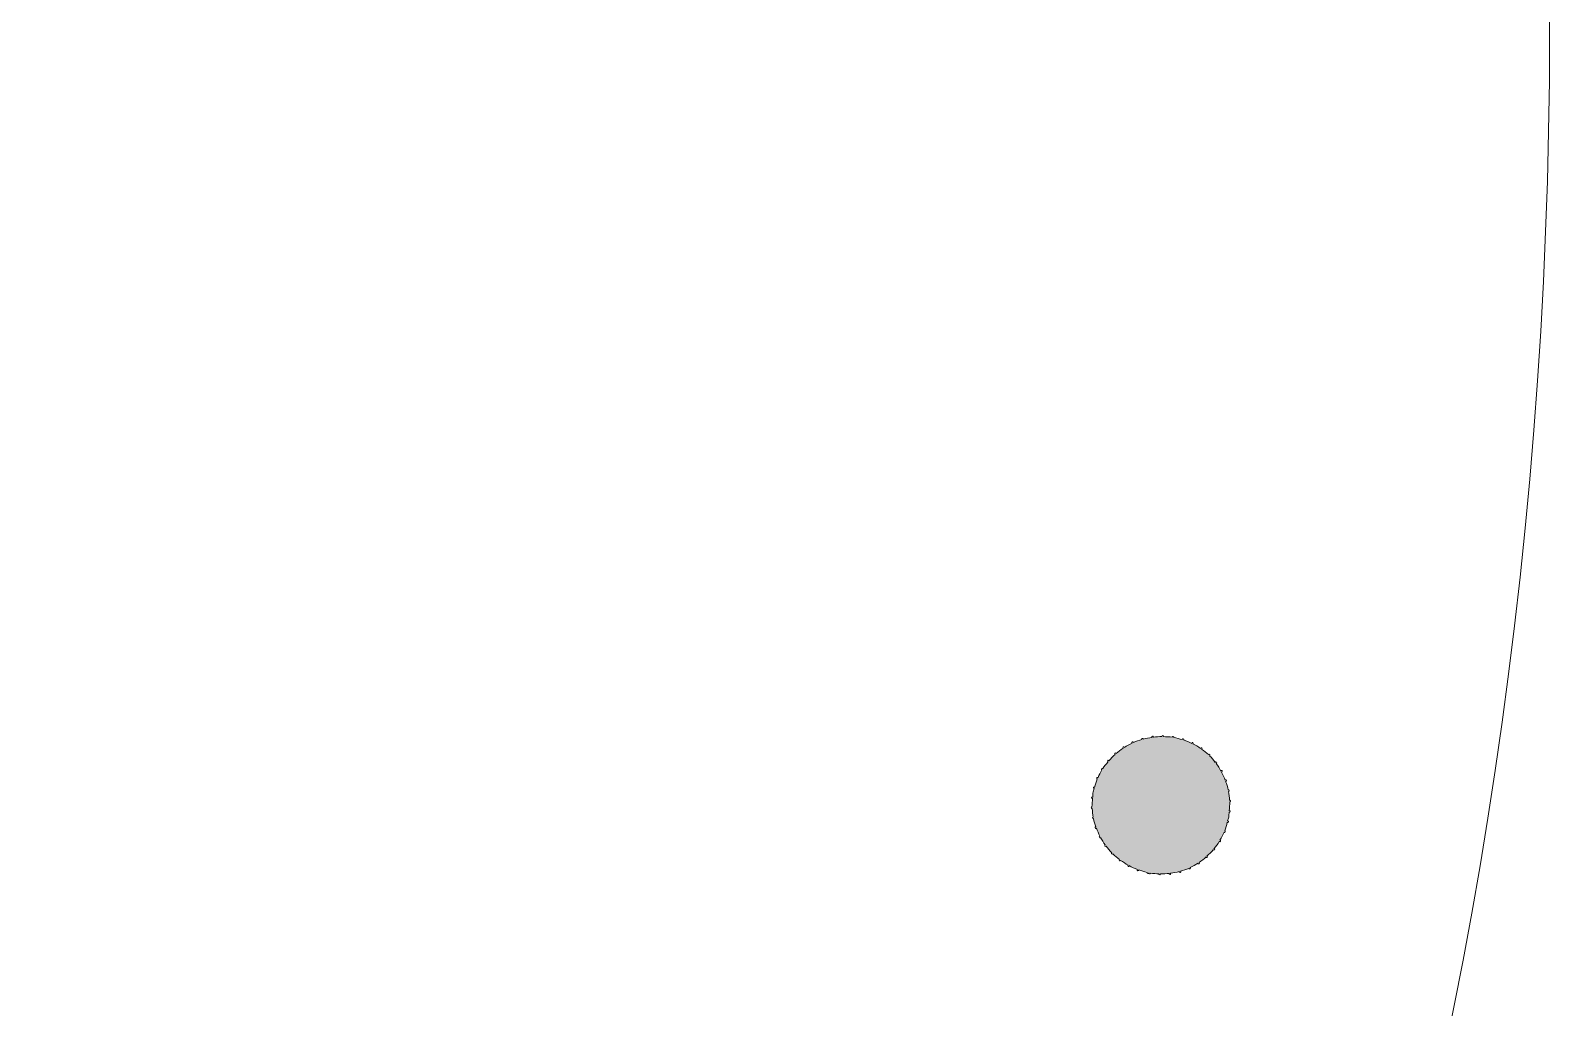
# Model space of a CAD drawing. Header units: millimetres. Extents: x -75 to 75, y -97 to 97.
# Drawn here: x 37.65 to 75.3, y -24.2 to 0 of the extents above; entities that cross this region are included whole.
import ezdxf

# ---------------------------------------------------------------- set-up
doc = ezdxf.new("R2010")
doc.units = ezdxf.units.MM
doc.header["$MEASUREMENT"] = 0
doc.layers.add('Layer 1', color=7, linetype='Continuous', lineweight=0)

# ---------------------------------------------------------------- blocks, each defined once
blk = doc.blocks.new('Block_1')
at = {"layer": 'Layer 1', "true_color": 0x000000, "transparency": 33554687}
h = blk.add_hatch(color=18, dxfattribs=at)
h.dxf.hatch_style = 2
edge = h.paths.add_edge_path()
edge.add_spline(control_points=[(67.393, -19.085), (67.392, -19.073), (67.382, -19.064), (67.371, -19.065), (67.369, -19.065), (67.369, -19.068), (67.368, -19.068), (67.363, -18.995), (67.355, -18.922), (67.341, -18.851), (67.343, -18.851), (67.343, -18.853), (67.344, -18.853), (67.356, -18.85), (67.364, -18.839), (67.362, -18.827), (67.36, -18.815), (67.349, -18.808), (67.337, -18.81), (67.337, -18.811), (67.337, -18.811), (67.337, -18.811), (67.321, -18.739), (67.295, -18.67), (67.271, -18.601), (67.274, -18.602), (67.276, -18.606), (67.279, -18.605), (67.29, -18.601), (67.296, -18.589), (67.291, -18.578), (67.287, -18.566), (67.275, -18.561), (67.264, -18.565), (67.261, -18.566), (67.263, -18.57), (67.261, -18.571), (67.235, -18.501), (67.204, -18.434), (67.169, -18.369), (67.172, -18.369), (67.174, -18.373), (67.177, -18.371), (67.187, -18.366), (67.192, -18.353), (67.186, -18.342), (67.181, -18.331), (67.168, -18.327), (67.158, -18.333), (67.154, -18.336), (67.157, -18.341), (67.155, -18.344), (67.119, -18.279), (67.082, -18.215), (67.038, -18.156), (67.039, -18.156), (67.04, -18.158), (67.042, -18.157), (67.051, -18.15), (67.053, -18.136), (67.046, -18.127), (67.038, -18.117), (67.025, -18.116), (67.016, -18.123), (67.014, -18.125), (67.016, -18.127), (67.015, -18.129), (66.971, -18.072), (66.926, -18.016), (66.874, -17.965), (66.875, -17.965), (66.876, -17.966), (66.876, -17.965), (66.885, -17.957), (66.885, -17.943), (66.877, -17.934), (66.868, -17.926), (66.854, -17.927), (66.846, -17.936), (66.846, -17.936), (66.846, -17.936), (66.846, -17.937), (66.794, -17.887), (66.735, -17.846), (66.676, -17.803), (66.679, -17.802), (66.681, -17.804), (66.683, -17.802), (66.69, -17.793), (66.688, -17.779), (66.678, -17.773), (66.669, -17.766), (66.655, -17.768), (66.649, -17.778), (66.648, -17.779), (66.65, -17.781), (66.649, -17.782), (66.589, -17.74), (66.524, -17.706), (66.458, -17.672), (66.461, -17.671), (66.466, -17.673), (66.468, -17.669), (66.474, -17.659), (66.47, -17.645), (66.459, -17.64), (66.448, -17.636), (66.435, -17.64), (66.43, -17.651), (66.428, -17.654), (66.433, -17.657), (66.433, -17.66), (66.367, -17.628), (66.301, -17.599), (66.23, -17.575), (66.231, -17.574), (66.234, -17.575), (66.234, -17.573), (66.238, -17.562), (66.232, -17.55), (66.221, -17.546), (66.21, -17.543), (66.197, -17.549), (66.194, -17.56), (66.193, -17.563), (66.197, -17.564), (66.197, -17.567), (66.128, -17.546), (66.06, -17.524), (65.987, -17.511), (65.987, -17.511), (65.988, -17.511), (65.988, -17.51), (65.991, -17.499), (65.983, -17.488), (65.971, -17.485), (65.96, -17.484), (65.948, -17.492), (65.946, -17.504), (65.946, -17.504), (65.947, -17.504), (65.947, -17.505), (65.874, -17.494), (65.802, -17.494), (65.729, -17.492), (65.731, -17.49), (65.735, -17.49), (65.735, -17.487), (65.736, -17.475), (65.726, -17.466), (65.715, -17.465), (65.703, -17.465), (65.693, -17.475), (65.693, -17.486), (65.693, -17.489), (65.696, -17.488), (65.697, -17.491), (65.621, -17.49), (65.547, -17.497), (65.474, -17.507), (65.475, -17.503), (65.481, -17.503), (65.48, -17.499), (65.479, -17.487), (65.469, -17.479), (65.457, -17.48), (65.445, -17.481), (65.437, -17.493), (65.438, -17.504), (65.439, -17.508), (65.444, -17.508), (65.447, -17.511), (65.373, -17.521), (65.299, -17.533), (65.228, -17.553), (65.228, -17.551), (65.231, -17.551), (65.23, -17.549), (65.227, -17.538), (65.215, -17.532), (65.204, -17.535), (65.193, -17.538), (65.186, -17.55), (65.189, -17.561), (65.19, -17.564), (65.194, -17.562), (65.195, -17.564), (65.125, -17.585), (65.055, -17.606), (64.989, -17.635), (64.989, -17.634), (64.989, -17.634), (64.989, -17.634), (64.985, -17.623), (64.971, -17.618), (64.961, -17.623), (64.95, -17.629), (64.946, -17.641), (64.95, -17.652), (64.951, -17.652), (64.952, -17.652), (64.952, -17.652), (64.886, -17.683), (64.824, -17.721), (64.763, -17.759), (64.762, -17.758), (64.765, -17.756), (64.764, -17.754), (64.758, -17.744), (64.745, -17.742), (64.735, -17.748), (64.725, -17.754), (64.722, -17.767), (64.728, -17.777), (64.729, -17.778), (64.73, -17.777), (64.731, -17.777), (64.669, -17.818), (64.613, -17.865), (64.557, -17.913), (64.556, -17.909), (64.56, -17.906), (64.558, -17.903), (64.55, -17.894), (64.537, -17.893), (64.528, -17.901), (64.519, -17.91), (64.519, -17.923), (64.526, -17.932), (64.529, -17.934), (64.532, -17.931), (64.535, -17.932), (64.479, -17.981), (64.427, -18.032), (64.378, -18.088), (64.377, -18.086), (64.38, -18.083), (64.378, -18.081), (64.369, -18.074), (64.356, -18.075), (64.348, -18.084), (64.34, -18.093), (64.341, -18.106), (64.35, -18.113), (64.352, -18.115), (64.355, -18.112), (64.359, -18.112), (64.312, -18.168), (64.264, -18.222), (64.225, -18.283), (64.225, -18.283), (64.225, -18.282), (64.225, -18.282), (64.215, -18.276), (64.202, -18.279), (64.196, -18.289), (64.19, -18.299), (64.193, -18.312), (64.203, -18.318), (64.205, -18.319), (64.206, -18.317), (64.207, -18.317), (64.17, -18.378), (64.137, -18.442), (64.108, -18.507), (64.106, -18.506), (64.108, -18.504), (64.106, -18.503), (64.095, -18.499), (64.083, -18.503), (64.078, -18.514), (64.073, -18.525), (64.077, -18.537), (64.088, -18.541), (64.089, -18.542), (64.089, -18.54), (64.09, -18.541), (64.062, -18.607), (64.045, -18.677), (64.025, -18.748), (64.023, -18.745), (64.024, -18.739), (64.02, -18.738), (64.008, -18.735), (63.997, -18.742), (63.994, -18.753), (63.992, -18.765), (63.999, -18.776), (64.01, -18.779), (64.013, -18.78), (64.014, -18.775), (64.017, -18.775), (64.007, -18.814), (63.991, -18.85), (63.984, -18.891), (63.978, -18.924), (63.981, -18.956), (63.977, -18.989), (63.974, -18.988), (63.975, -18.984), (63.972, -18.984), (63.961, -18.982), (63.95, -18.991), (63.949, -19.002), (63.947, -19.014), (63.955, -19.024), (63.967, -19.025), (63.971, -19.026), (63.971, -19.021), (63.974, -19.019), (63.967, -19.091), (63.957, -19.163), (63.959, -19.234), (63.959, -19.234), (63.959, -19.234), (63.959, -19.234), (63.947, -19.234), (63.938, -19.243), (63.939, -19.255), (63.94, -19.267), (63.95, -19.276), (63.962, -19.275), (63.963, -19.275), (63.963, -19.273), (63.964, -19.273), (63.968, -19.345), (63.978, -19.416), (63.991, -19.486), (63.989, -19.485), (63.989, -19.482), (63.987, -19.483), (63.975, -19.485), (63.968, -19.495), (63.97, -19.507), (63.972, -19.519), (63.983, -19.526), (63.994, -19.524), (63.995, -19.524), (63.995, -19.522), (63.996, -19.522), (64.011, -19.593), (64.034, -19.662), (64.058, -19.73), (64.055, -19.73), (64.053, -19.725), (64.049, -19.726), (64.038, -19.73), (64.032, -19.742), (64.037, -19.753), (64.041, -19.764), (64.053, -19.769), (64.064, -19.765), (64.067, -19.764), (64.066, -19.76), (64.068, -19.758), (64.093, -19.827), (64.122, -19.894), (64.156, -19.96), (64.154, -19.96), (64.152, -19.956), (64.15, -19.958), (64.139, -19.963), (64.135, -19.975), (64.141, -19.986), (64.146, -19.997), (64.159, -20.001), (64.169, -19.995), (64.172, -19.994), (64.17, -19.989), (64.172, -19.987), (64.206, -20.051), (64.241, -20.115), (64.283, -20.174), (64.283, -20.174), (64.282, -20.173), (64.282, -20.174), (64.272, -20.18), (64.271, -20.193), (64.278, -20.203), (64.285, -20.212), (64.298, -20.214), (64.308, -20.207), (64.309, -20.206), (64.307, -20.204), (64.308, -20.203), (64.352, -20.261), (64.398, -20.316), (64.448, -20.368), (64.447, -20.369), (64.446, -20.367), (64.445, -20.368), (64.437, -20.376), (64.437, -20.39), (64.445, -20.398), (64.453, -20.407), (64.466, -20.407), (64.474, -20.399), (64.474, -20.399), (64.474, -20.399), (64.474, -20.399), (64.526, -20.45), (64.585, -20.492), (64.643, -20.537), (64.641, -20.538), (64.637, -20.535), (64.635, -20.538), (64.628, -20.547), (64.63, -20.56), (64.64, -20.567), (64.65, -20.574), (64.663, -20.572), (64.67, -20.563), (64.671, -20.561), (64.668, -20.559), (64.669, -20.557), (64.729, -20.601), (64.792, -20.639), (64.858, -20.675), (64.854, -20.677), (64.85, -20.675), (64.848, -20.678), (64.842, -20.688), (64.846, -20.701), (64.856, -20.708), (64.867, -20.714), (64.88, -20.71), (64.885, -20.699), (64.887, -20.695), (64.882, -20.692), (64.882, -20.688), (64.947, -20.723), (65.013, -20.757), (65.083, -20.783), (65.082, -20.785), (65.08, -20.784), (65.079, -20.785), (65.075, -20.796), (65.081, -20.808), (65.092, -20.812), (65.103, -20.816), (65.115, -20.81), (65.119, -20.799), (65.12, -20.797), (65.116, -20.796), (65.116, -20.793), (65.184, -20.817), (65.253, -20.84), (65.325, -20.856), (65.325, -20.857), (65.323, -20.856), (65.323, -20.858), (65.321, -20.869), (65.328, -20.881), (65.34, -20.883), (65.351, -20.886), (65.362, -20.879), (65.364, -20.868), (65.362, -20.879), (65.37, -20.89), (65.382, -20.892), (65.393, -20.893), (65.404, -20.885), (65.406, -20.874), (65.406, -20.873), (65.405, -20.872), (65.405, -20.871), (65.477, -20.884), (65.549, -20.888), (65.621, -20.891), (65.62, -20.893), (65.617, -20.893), (65.617, -20.895), (65.616, -20.907), (65.625, -20.917), (65.637, -20.917), (65.649, -20.918), (65.659, -20.908), (65.659, -20.897), (65.659, -20.895), (65.657, -20.895), (65.657, -20.894), (65.731, -20.896), (65.804, -20.888), (65.877, -20.88), (65.875, -20.883), (65.87, -20.884), (65.87, -20.888), (65.871, -20.9), (65.882, -20.909), (65.894, -20.907), (65.905, -20.905), (65.913, -20.894), (65.912, -20.882), (65.911, -20.878), (65.906, -20.879), (65.904, -20.876), (65.978, -20.866), (66.05, -20.854), (66.121, -20.834), (66.121, -20.837), (66.118, -20.837), (66.119, -20.839), (66.122, -20.851), (66.133, -20.857), (66.145, -20.854), (66.156, -20.851), (66.163, -20.84), (66.159, -20.828), (66.158, -20.825), (66.154, -20.827), (66.152, -20.824), (66.222, -20.804), (66.292, -20.785), (66.358, -20.756), (66.358, -20.756), (66.358, -20.756), (66.358, -20.756), (66.363, -20.767), (66.375, -20.772), (66.386, -20.767), (66.396, -20.761), (66.401, -20.748), (66.396, -20.738), (66.395, -20.736), (66.394, -20.737), (66.393, -20.736), (66.458, -20.705), (66.521, -20.669), (66.582, -20.63), (66.583, -20.632), (66.58, -20.633), (66.581, -20.635), (66.587, -20.645), (66.6, -20.648), (66.611, -20.642), (66.621, -20.635), (66.623, -20.622), (66.617, -20.612), (66.616, -20.612), (66.615, -20.612), (66.615, -20.612), (66.676, -20.571), (66.73, -20.522), (66.786, -20.473), (66.786, -20.477), (66.783, -20.48), (66.785, -20.483), (66.793, -20.492), (66.806, -20.492), (66.815, -20.484), (66.824, -20.476), (66.824, -20.462), (66.816, -20.454), (66.814, -20.451), (66.811, -20.454), (66.809, -20.453), (66.864, -20.403), (66.915, -20.349), (66.963, -20.292), (66.964, -20.294), (66.961, -20.298), (66.964, -20.3), (66.973, -20.308), (66.986, -20.307), (66.994, -20.297), (67.002, -20.288), (67.001, -20.275), (66.992, -20.268), (66.989, -20.265), (66.985, -20.269), (66.982, -20.268), (67.028, -20.211), (67.075, -20.154), (67.114, -20.09), (67.115, -20.09), (67.114, -20.092), (67.115, -20.092), (67.124, -20.098), (67.137, -20.095), (67.143, -20.085), (67.149, -20.074), (67.146, -20.061), (67.136, -20.055), (67.134, -20.054), (67.133, -20.057), (67.131, -20.056), (67.168, -19.993), (67.203, -19.929), (67.232, -19.861), (67.233, -19.861), (67.232, -19.863), (67.233, -19.863), (67.243, -19.868), (67.256, -19.863), (67.261, -19.852), (67.266, -19.841), (67.261, -19.829), (67.25, -19.824), (67.25, -19.824), (67.25, -19.824), (67.25, -19.824), (67.277, -19.757), (67.293, -19.683), (67.311, -19.611), (67.314, -19.614), (67.313, -19.618), (67.316, -19.619), (67.328, -19.622), (67.339, -19.615), (67.342, -19.603), (67.344, -19.592), (67.337, -19.58), (67.326, -19.577), (67.323, -19.577), (67.322, -19.581), (67.32, -19.581), (67.328, -19.548), (67.342, -19.517), (67.348, -19.483), (67.355, -19.441), (67.353, -19.4), (67.358, -19.359), (67.36, -19.36), (67.359, -19.365), (67.363, -19.366), (67.374, -19.367), (67.385, -19.358), (67.387, -19.346), (67.388, -19.334), (67.38, -19.324), (67.368, -19.323), (67.364, -19.322), (67.363, -19.328), (67.36, -19.33), (67.367, -19.255), (67.375, -19.18), (67.372, -19.107), (67.373, -19.107), (67.373, -19.108), (67.374, -19.108), (67.385, -19.107), (67.394, -19.097), (67.393, -19.085)], knot_values=[0, 0, 0, 0, 1, 1, 1, 2, 2, 2, 3, 3, 3, 4, 4, 4, 5, 5, 5, 6, 6, 6, 7, 7, 7, 8, 8, 8, 9, 9, 9, 10, 10, 10, 11, 11, 11, 12, 12, 12, 13, 13, 13, 14, 14, 14, 15, 15, 15, 16, 16, 16, 17, 17, 17, 18, 18, 18, 19, 19, 19, 20, 20, 20, 21, 21, 21, 22, 22, 22, 23, 23, 23, 24, 24, 24, 25, 25, 25, 26, 26, 26, 27, 27, 27, 28, 28, 28, 29, 29, 29, 30, 30, 30, 31, 31, 31, 32, 32, 32, 33, 33, 33, 34, 34, 34, 35, 35, 35, 36, 36, 36, 37, 37, 37, 38, 38, 38, 39, 39, 39, 40, 40, 40, 41, 41, 41, 42, 42, 42, 43, 43, 43, 44, 44, 44, 45, 45, 45, 46, 46, 46, 47, 47, 47, 48, 48, 48, 49, 49, 49, 50, 50, 50, 51, 51, 51, 52, 52, 52, 53, 53, 53, 54, 54, 54, 55, 55, 55, 56, 56, 56, 57, 57, 57, 58, 58, 58, 59, 59, 59, 60, 60, 60, 61, 61, 61, 62, 62, 62, 63, 63, 63, 64, 64, 64, 65, 65, 65, 66, 66, 66, 67, 67, 67, 68, 68, 68, 69, 69, 69, 70, 70, 70, 71, 71, 71, 72, 72, 72, 73, 73, 73, 74, 74, 74, 75, 75, 75, 76, 76, 76, 77, 77, 77, 78, 78, 78, 79, 79, 79, 80, 80, 80, 81, 81, 81, 82, 82, 82, 83, 83, 83, 84, 84, 84, 85, 85, 85, 86, 86, 86, 87, 87, 87, 88, 88, 88, 89, 89, 89, 90, 90, 90, 91, 91, 91, 92, 92, 92, 93, 93, 93, 94, 94, 94, 95, 95, 95, 96, 96, 96, 97, 97, 97, 98, 98, 98, 99, 99, 99, 100, 100, 100, 101, 101, 101, 102, 102, 102, 103, 103, 103, 104, 104, 104, 105, 105, 105, 106, 106, 106, 107, 107, 107, 108, 108, 108, 109, 109, 109, 110, 110, 110, 111, 111, 111, 112, 112, 112, 113, 113, 113, 114, 114, 114, 115, 115, 115, 116, 116, 116, 117, 117, 117, 118, 118, 118, 119, 119, 119, 120, 120, 120, 121, 121, 121, 122, 122, 122, 123, 123, 123, 124, 124, 124, 125, 125, 125, 126, 126, 126, 127, 127, 127, 128, 128, 128, 129, 129, 129, 130, 130, 130, 131, 131, 131, 132, 132, 132, 133, 133, 133, 134, 134, 134, 135, 135, 135, 136, 136, 136, 137, 137, 137, 138, 138, 138, 139, 139, 139, 140, 140, 140, 141, 141, 141, 142, 142, 142, 143, 143, 143, 144, 144, 144, 145, 145, 145, 146, 146, 146, 147, 147, 147, 148, 148, 148, 149, 149, 149, 150, 150, 150, 151, 151, 151, 152, 152, 152, 153, 153, 153, 154, 154, 154, 155, 155, 155, 156, 156, 156, 157, 157, 157, 158, 158, 158, 159, 159, 159, 160, 160, 160, 161, 161, 161, 162, 162, 162, 163, 163, 163, 164, 164, 164, 165, 165, 165, 166, 166, 166, 167, 167, 167, 168, 168, 168, 169, 169, 169, 170, 170, 170, 171, 171, 171, 172, 172, 172, 173, 173, 173, 174, 174, 174, 175, 175, 175, 176, 176, 176, 177, 177, 177, 178, 178, 178, 179, 179, 179, 180, 180, 180, 181, 181, 181, 182, 182, 182, 183, 183, 183, 184, 184, 184, 185, 185, 185, 186, 186, 186, 187, 187, 187, 188, 188, 188, 189, 189, 189, 190, 190, 190, 191, 191, 191, 192, 192, 192, 193, 193, 193, 194, 194, 194, 195, 195, 195, 196, 196, 196, 197, 197, 197, 198, 198, 198, 199, 199, 199, 200, 200, 200, 201, 201, 201, 202, 202, 202, 203, 203, 203, 204, 204, 204, 205, 205, 205, 206, 206, 206, 207, 207, 207, 208, 208, 208, 209, 209, 209, 210, 210, 210, 211, 211, 211, 212, 212, 212, 213, 213, 213, 214, 214, 214, 214], degree=3, periodic=0)
at = {"layer": 'Layer 1'}
blk.add_open_spline([(67.393, -19.085), (67.392, -19.073), (67.382, -19.064), (67.371, -19.065), (67.369, -19.065), (67.369, -19.068), (67.368, -19.068), (67.363, -18.995), (67.355, -18.922), (67.341, -18.851), (67.343, -18.851), (67.343, -18.853), (67.344, -18.853), (67.356, -18.85), (67.364, -18.839), (67.362, -18.827), (67.36, -18.815), (67.349, -18.808), (67.337, -18.81), (67.337, -18.811), (67.337, -18.811), (67.337, -18.811), (67.321, -18.739), (67.295, -18.67), (67.271, -18.601), (67.274, -18.602), (67.276, -18.606), (67.279, -18.605), (67.29, -18.601), (67.296, -18.589), (67.291, -18.578), (67.287, -18.566), (67.275, -18.561), (67.264, -18.565), (67.261, -18.566), (67.263, -18.57), (67.261, -18.571), (67.235, -18.501), (67.204, -18.434), (67.169, -18.369), (67.172, -18.369), (67.174, -18.373), (67.177, -18.371), (67.187, -18.366), (67.192, -18.353), (67.186, -18.342), (67.181, -18.331), (67.168, -18.327), (67.158, -18.333), (67.154, -18.336), (67.157, -18.341), (67.155, -18.344), (67.119, -18.279), (67.082, -18.215), (67.038, -18.156), (67.039, -18.156), (67.04, -18.158), (67.042, -18.157), (67.051, -18.15), (67.053, -18.136), (67.046, -18.127), (67.038, -18.117), (67.025, -18.116), (67.016, -18.123), (67.014, -18.125), (67.016, -18.127), (67.015, -18.129), (66.971, -18.072), (66.926, -18.016), (66.874, -17.965), (66.875, -17.965), (66.876, -17.966), (66.876, -17.965), (66.885, -17.957), (66.885, -17.943), (66.877, -17.934), (66.868, -17.926), (66.854, -17.927), (66.846, -17.936), (66.846, -17.936), (66.846, -17.936), (66.846, -17.937), (66.794, -17.887), (66.735, -17.846), (66.676, -17.803), (66.679, -17.802), (66.681, -17.804), (66.683, -17.802), (66.69, -17.793), (66.688, -17.779), (66.678, -17.773), (66.669, -17.766), (66.655, -17.768), (66.649, -17.778), (66.648, -17.779), (66.65, -17.781), (66.649, -17.782), (66.589, -17.74), (66.524, -17.706), (66.458, -17.672), (66.461, -17.671), (66.466, -17.673), (66.468, -17.669), (66.474, -17.659), (66.47, -17.645), (66.459, -17.64), (66.448, -17.636), (66.435, -17.64), (66.43, -17.651), (66.428, -17.654), (66.433, -17.657), (66.433, -17.66), (66.367, -17.628), (66.301, -17.599), (66.23, -17.575), (66.231, -17.574), (66.234, -17.575), (66.234, -17.573), (66.238, -17.562), (66.232, -17.55), (66.221, -17.546), (66.21, -17.543), (66.197, -17.549), (66.194, -17.56), (66.193, -17.563), (66.197, -17.564), (66.197, -17.567), (66.128, -17.546), (66.06, -17.524), (65.987, -17.511), (65.987, -17.511), (65.988, -17.511), (65.988, -17.51), (65.991, -17.499), (65.983, -17.488), (65.971, -17.485), (65.96, -17.484), (65.948, -17.492), (65.946, -17.504), (65.946, -17.504), (65.947, -17.504), (65.947, -17.505), (65.874, -17.494), (65.802, -17.494), (65.729, -17.492), (65.731, -17.49), (65.735, -17.49), (65.735, -17.487), (65.736, -17.475), (65.726, -17.466), (65.715, -17.465), (65.703, -17.465), (65.693, -17.475), (65.693, -17.486), (65.693, -17.489), (65.696, -17.488), (65.697, -17.491), (65.621, -17.49), (65.547, -17.497), (65.474, -17.507), (65.475, -17.503), (65.481, -17.503), (65.48, -17.499), (65.479, -17.487), (65.469, -17.479), (65.457, -17.48), (65.445, -17.481), (65.437, -17.493), (65.438, -17.504), (65.439, -17.508), (65.444, -17.508), (65.447, -17.511), (65.373, -17.521), (65.299, -17.533), (65.228, -17.553), (65.228, -17.551), (65.231, -17.551), (65.23, -17.549), (65.227, -17.538), (65.215, -17.532), (65.204, -17.535), (65.193, -17.538), (65.186, -17.55), (65.189, -17.561), (65.19, -17.564), (65.194, -17.562), (65.195, -17.564), (65.125, -17.585), (65.055, -17.606), (64.989, -17.635), (64.989, -17.634), (64.989, -17.634), (64.989, -17.634), (64.985, -17.623), (64.971, -17.618), (64.961, -17.623), (64.95, -17.629), (64.946, -17.641), (64.95, -17.652), (64.951, -17.652), (64.952, -17.652), (64.952, -17.652), (64.886, -17.683), (64.824, -17.721), (64.763, -17.759), (64.762, -17.758), (64.765, -17.756), (64.764, -17.754), (64.758, -17.744), (64.745, -17.742), (64.735, -17.748), (64.725, -17.754), (64.722, -17.767), (64.728, -17.777), (64.729, -17.778), (64.73, -17.777), (64.731, -17.777), (64.669, -17.818), (64.613, -17.865), (64.557, -17.913), (64.556, -17.909), (64.56, -17.906), (64.558, -17.903), (64.55, -17.894), (64.537, -17.893), (64.528, -17.901), (64.519, -17.91), (64.519, -17.923), (64.526, -17.932), (64.529, -17.934), (64.532, -17.931), (64.535, -17.932), (64.479, -17.981), (64.427, -18.032), (64.378, -18.088), (64.377, -18.086), (64.38, -18.083), (64.378, -18.081), (64.369, -18.074), (64.356, -18.075), (64.348, -18.084), (64.34, -18.093), (64.341, -18.106), (64.35, -18.113), (64.352, -18.115), (64.355, -18.112), (64.359, -18.112), (64.312, -18.168), (64.264, -18.222), (64.225, -18.283), (64.225, -18.283), (64.225, -18.282), (64.225, -18.282), (64.215, -18.276), (64.202, -18.279), (64.196, -18.289), (64.19, -18.299), (64.193, -18.312), (64.203, -18.318), (64.205, -18.319), (64.206, -18.317), (64.207, -18.317), (64.17, -18.378), (64.137, -18.442), (64.108, -18.507), (64.106, -18.506), (64.108, -18.504), (64.106, -18.503), (64.095, -18.499), (64.083, -18.503), (64.078, -18.514), (64.073, -18.525), (64.077, -18.537), (64.088, -18.541), (64.089, -18.542), (64.089, -18.54), (64.09, -18.541), (64.062, -18.607), (64.045, -18.677), (64.025, -18.748), (64.023, -18.745), (64.024, -18.739), (64.02, -18.738), (64.008, -18.735), (63.997, -18.742), (63.994, -18.753), (63.992, -18.765), (63.999, -18.776), (64.01, -18.779), (64.013, -18.78), (64.014, -18.775), (64.017, -18.775), (64.007, -18.814), (63.991, -18.85), (63.984, -18.891), (63.978, -18.924), (63.981, -18.956), (63.977, -18.989), (63.974, -18.988), (63.975, -18.984), (63.972, -18.984), (63.961, -18.982), (63.95, -18.991), (63.949, -19.002), (63.947, -19.014), (63.955, -19.024), (63.967, -19.025), (63.971, -19.026), (63.971, -19.021), (63.974, -19.019), (63.967, -19.091), (63.957, -19.163), (63.959, -19.234), (63.959, -19.234), (63.959, -19.234), (63.959, -19.234), (63.947, -19.234), (63.938, -19.243), (63.939, -19.255), (63.94, -19.267), (63.95, -19.276), (63.962, -19.275), (63.963, -19.275), (63.963, -19.273), (63.964, -19.273), (63.968, -19.345), (63.978, -19.416), (63.991, -19.486), (63.989, -19.485), (63.989, -19.482), (63.987, -19.483), (63.975, -19.485), (63.968, -19.495), (63.97, -19.507), (63.972, -19.519), (63.983, -19.526), (63.994, -19.524), (63.995, -19.524), (63.995, -19.522), (63.996, -19.522), (64.011, -19.593), (64.034, -19.662), (64.058, -19.73), (64.055, -19.73), (64.053, -19.725), (64.049, -19.726), (64.038, -19.73), (64.032, -19.742), (64.037, -19.753), (64.041, -19.764), (64.053, -19.769), (64.064, -19.765), (64.067, -19.764), (64.066, -19.76), (64.068, -19.758), (64.093, -19.827), (64.122, -19.894), (64.156, -19.96), (64.154, -19.96), (64.152, -19.956), (64.15, -19.958), (64.139, -19.963), (64.135, -19.975), (64.141, -19.986), (64.146, -19.997), (64.159, -20.001), (64.169, -19.995), (64.172, -19.994), (64.17, -19.989), (64.172, -19.987), (64.206, -20.051), (64.241, -20.115), (64.283, -20.174), (64.283, -20.174), (64.282, -20.173), (64.282, -20.174), (64.272, -20.18), (64.271, -20.193), (64.278, -20.203), (64.285, -20.212), (64.298, -20.214), (64.308, -20.207), (64.309, -20.206), (64.307, -20.204), (64.308, -20.203), (64.352, -20.261), (64.398, -20.316), (64.448, -20.368), (64.447, -20.369), (64.446, -20.367), (64.445, -20.368), (64.437, -20.376), (64.437, -20.39), (64.445, -20.398), (64.453, -20.407), (64.466, -20.407), (64.474, -20.399), (64.474, -20.399), (64.474, -20.399), (64.474, -20.399), (64.526, -20.45), (64.585, -20.492), (64.643, -20.537), (64.641, -20.538), (64.637, -20.535), (64.635, -20.538), (64.628, -20.547), (64.63, -20.56), (64.64, -20.567), (64.65, -20.574), (64.663, -20.572), (64.67, -20.563), (64.671, -20.561), (64.668, -20.559), (64.669, -20.557), (64.729, -20.601), (64.792, -20.639), (64.858, -20.675), (64.854, -20.677), (64.85, -20.675), (64.848, -20.678), (64.842, -20.688), (64.846, -20.701), (64.856, -20.708), (64.867, -20.714), (64.88, -20.71), (64.885, -20.699), (64.887, -20.695), (64.882, -20.692), (64.882, -20.688), (64.947, -20.723), (65.013, -20.757), (65.083, -20.783), (65.082, -20.785), (65.08, -20.784), (65.079, -20.785), (65.075, -20.796), (65.081, -20.808), (65.092, -20.812), (65.103, -20.816), (65.115, -20.81), (65.119, -20.799), (65.12, -20.797), (65.116, -20.796), (65.116, -20.793), (65.184, -20.817), (65.253, -20.84), (65.325, -20.856), (65.325, -20.857), (65.323, -20.856), (65.323, -20.858), (65.321, -20.869), (65.328, -20.881), (65.34, -20.883), (65.351, -20.886), (65.362, -20.879), (65.364, -20.868), (65.362, -20.879), (65.37, -20.89), (65.382, -20.892), (65.393, -20.893), (65.404, -20.885), (65.406, -20.874), (65.406, -20.873), (65.405, -20.872), (65.405, -20.871), (65.477, -20.884), (65.549, -20.888), (65.621, -20.891), (65.62, -20.893), (65.617, -20.893), (65.617, -20.895), (65.616, -20.907), (65.625, -20.917), (65.637, -20.917), (65.649, -20.918), (65.659, -20.908), (65.659, -20.897), (65.659, -20.895), (65.657, -20.895), (65.657, -20.894), (65.731, -20.896), (65.804, -20.888), (65.877, -20.88), (65.875, -20.883), (65.87, -20.884), (65.87, -20.888), (65.871, -20.9), (65.882, -20.909), (65.894, -20.907), (65.905, -20.905), (65.913, -20.894), (65.912, -20.882), (65.911, -20.878), (65.906, -20.879), (65.904, -20.876), (65.978, -20.866), (66.05, -20.854), (66.121, -20.834), (66.121, -20.837), (66.118, -20.837), (66.119, -20.839), (66.122, -20.851), (66.133, -20.857), (66.145, -20.854), (66.156, -20.851), (66.163, -20.84), (66.159, -20.828), (66.158, -20.825), (66.154, -20.827), (66.152, -20.824), (66.222, -20.804), (66.292, -20.785), (66.358, -20.756), (66.358, -20.756), (66.358, -20.756), (66.358, -20.756), (66.363, -20.767), (66.375, -20.772), (66.386, -20.767), (66.396, -20.761), (66.401, -20.748), (66.396, -20.738), (66.395, -20.736), (66.394, -20.737), (66.393, -20.736), (66.458, -20.705), (66.521, -20.669), (66.582, -20.63), (66.583, -20.632), (66.58, -20.633), (66.581, -20.635), (66.587, -20.645), (66.6, -20.648), (66.611, -20.642), (66.621, -20.635), (66.623, -20.622), (66.617, -20.612), (66.616, -20.612), (66.615, -20.612), (66.615, -20.612), (66.676, -20.571), (66.73, -20.522), (66.786, -20.473), (66.786, -20.477), (66.783, -20.48), (66.785, -20.483), (66.793, -20.492), (66.806, -20.492), (66.815, -20.484), (66.824, -20.476), (66.824, -20.462), (66.816, -20.454), (66.814, -20.451), (66.811, -20.454), (66.809, -20.453), (66.864, -20.403), (66.915, -20.349), (66.963, -20.292), (66.964, -20.294), (66.961, -20.298), (66.964, -20.3), (66.973, -20.308), (66.986, -20.307), (66.994, -20.297), (67.002, -20.288), (67.001, -20.275), (66.992, -20.268), (66.989, -20.265), (66.985, -20.269), (66.982, -20.268), (67.028, -20.211), (67.075, -20.154), (67.114, -20.09), (67.115, -20.09), (67.114, -20.092), (67.115, -20.092), (67.124, -20.098), (67.137, -20.095), (67.143, -20.085), (67.149, -20.074), (67.146, -20.061), (67.136, -20.055), (67.134, -20.054), (67.133, -20.057), (67.131, -20.056), (67.168, -19.993), (67.203, -19.929), (67.232, -19.861), (67.233, -19.861), (67.232, -19.863), (67.233, -19.863), (67.243, -19.868), (67.256, -19.863), (67.261, -19.852), (67.266, -19.841), (67.261, -19.829), (67.25, -19.824), (67.25, -19.824), (67.25, -19.824), (67.25, -19.824), (67.277, -19.757), (67.293, -19.683), (67.311, -19.611), (67.314, -19.614), (67.313, -19.618), (67.316, -19.619), (67.328, -19.622), (67.339, -19.615), (67.342, -19.603), (67.344, -19.592), (67.337, -19.58), (67.326, -19.577), (67.323, -19.577), (67.322, -19.581), (67.32, -19.581), (67.328, -19.548), (67.342, -19.517), (67.348, -19.483), (67.355, -19.441), (67.353, -19.4), (67.358, -19.359), (67.36, -19.36), (67.359, -19.365), (67.363, -19.366), (67.374, -19.367), (67.385, -19.358), (67.387, -19.346), (67.388, -19.334), (67.38, -19.324), (67.368, -19.323), (67.364, -19.322), (67.363, -19.328), (67.36, -19.33), (67.367, -19.255), (67.375, -19.18), (67.372, -19.107), (67.373, -19.107), (67.373, -19.108), (67.374, -19.108), (67.385, -19.107), (67.394, -19.097), (67.393, -19.085)], degree=3, knots=[0, 0, 0, 0, 1, 1, 1, 2, 2, 2, 3, 3, 3, 4, 4, 4, 5, 5, 5, 6, 6, 6, 7, 7, 7, 8, 8, 8, 9, 9, 9, 10, 10, 10, 11, 11, 11, 12, 12, 12, 13, 13, 13, 14, 14, 14, 15, 15, 15, 16, 16, 16, 17, 17, 17, 18, 18, 18, 19, 19, 19, 20, 20, 20, 21, 21, 21, 22, 22, 22, 23, 23, 23, 24, 24, 24, 25, 25, 25, 26, 26, 26, 27, 27, 27, 28, 28, 28, 29, 29, 29, 30, 30, 30, 31, 31, 31, 32, 32, 32, 33, 33, 33, 34, 34, 34, 35, 35, 35, 36, 36, 36, 37, 37, 37, 38, 38, 38, 39, 39, 39, 40, 40, 40, 41, 41, 41, 42, 42, 42, 43, 43, 43, 44, 44, 44, 45, 45, 45, 46, 46, 46, 47, 47, 47, 48, 48, 48, 49, 49, 49, 50, 50, 50, 51, 51, 51, 52, 52, 52, 53, 53, 53, 54, 54, 54, 55, 55, 55, 56, 56, 56, 57, 57, 57, 58, 58, 58, 59, 59, 59, 60, 60, 60, 61, 61, 61, 62, 62, 62, 63, 63, 63, 64, 64, 64, 65, 65, 65, 66, 66, 66, 67, 67, 67, 68, 68, 68, 69, 69, 69, 70, 70, 70, 71, 71, 71, 72, 72, 72, 73, 73, 73, 74, 74, 74, 75, 75, 75, 76, 76, 76, 77, 77, 77, 78, 78, 78, 79, 79, 79, 80, 80, 80, 81, 81, 81, 82, 82, 82, 83, 83, 83, 84, 84, 84, 85, 85, 85, 86, 86, 86, 87, 87, 87, 88, 88, 88, 89, 89, 89, 90, 90, 90, 91, 91, 91, 92, 92, 92, 93, 93, 93, 94, 94, 94, 95, 95, 95, 96, 96, 96, 97, 97, 97, 98, 98, 98, 99, 99, 99, 100, 100, 100, 101, 101, 101, 102, 102, 102, 103, 103, 103, 104, 104, 104, 105, 105, 105, 106, 106, 106, 107, 107, 107, 108, 108, 108, 109, 109, 109, 110, 110, 110, 111, 111, 111, 112, 112, 112, 113, 113, 113, 114, 114, 114, 115, 115, 115, 116, 116, 116, 117, 117, 117, 118, 118, 118, 119, 119, 119, 120, 120, 120, 121, 121, 121, 122, 122, 122, 123, 123, 123, 124, 124, 124, 125, 125, 125, 126, 126, 126, 127, 127, 127, 128, 128, 128, 129, 129, 129, 130, 130, 130, 131, 131, 131, 132, 132, 132, 133, 133, 133, 134, 134, 134, 135, 135, 135, 136, 136, 136, 137, 137, 137, 138, 138, 138, 139, 139, 139, 140, 140, 140, 141, 141, 141, 142, 142, 142, 143, 143, 143, 144, 144, 144, 145, 145, 145, 146, 146, 146, 147, 147, 147, 148, 148, 148, 149, 149, 149, 150, 150, 150, 151, 151, 151, 152, 152, 152, 153, 153, 153, 154, 154, 154, 155, 155, 155, 156, 156, 156, 157, 157, 157, 158, 158, 158, 159, 159, 159, 160, 160, 160, 161, 161, 161, 162, 162, 162, 163, 163, 163, 164, 164, 164, 165, 165, 165, 166, 166, 166, 167, 167, 167, 168, 168, 168, 169, 169, 169, 170, 170, 170, 171, 171, 171, 172, 172, 172, 173, 173, 173, 174, 174, 174, 175, 175, 175, 176, 176, 176, 177, 177, 177, 178, 178, 178, 179, 179, 179, 180, 180, 180, 181, 181, 181, 182, 182, 182, 183, 183, 183, 184, 184, 184, 185, 185, 185, 186, 186, 186, 187, 187, 187, 188, 188, 188, 189, 189, 189, 190, 190, 190, 191, 191, 191, 192, 192, 192, 193, 193, 193, 194, 194, 194, 195, 195, 195, 196, 196, 196, 197, 197, 197, 198, 198, 198, 199, 199, 199, 200, 200, 200, 201, 201, 201, 202, 202, 202, 203, 203, 203, 204, 204, 204, 205, 205, 205, 206, 206, 206, 207, 207, 207, 208, 208, 208, 209, 209, 209, 210, 210, 210, 211, 211, 211, 212, 212, 212, 213, 213, 213, 214, 214, 214, 214], dxfattribs=at)
blk = doc.blocks.new('Block_0')
at = {"layer": 'Layer 1'}
for points, knots in [([(0, 96.814), (-41.587, 96.814), (-75.3, 53.469), (-75.3, 0), (-75.3, -53.469), (-41.587, -96.814), (0, -96.814), (41.587, -96.814), (75.3, -53.469), (75.3, 0), (75.3, 53.469), (41.587, 96.814), (0, 96.814)], [0, 0, 0, 0, 1, 1, 1, 2, 2, 2, 3, 3, 3, 4, 4, 4, 4]), ([(67.36, -19.33), (67.363, -19.328), (67.364, -19.322), (67.368, -19.323), (67.38, -19.324), (67.388, -19.334), (67.387, -19.346), (67.385, -19.358), (67.374, -19.367), (67.363, -19.366), (67.359, -19.365), (67.36, -19.36), (67.358, -19.359), (67.353, -19.4), (67.355, -19.441), (67.348, -19.483), (67.342, -19.517), (67.328, -19.548), (67.32, -19.581), (67.322, -19.581), (67.323, -19.577), (67.326, -19.577), (67.337, -19.58), (67.344, -19.592), (67.342, -19.603), (67.339, -19.615), (67.328, -19.622), (67.316, -19.619), (67.313, -19.618), (67.314, -19.614), (67.311, -19.611), (67.293, -19.683), (67.277, -19.757), (67.25, -19.824), (67.25, -19.824), (67.25, -19.824), (67.25, -19.824), (67.261, -19.829), (67.266, -19.841), (67.261, -19.852), (67.256, -19.863), (67.243, -19.868), (67.233, -19.863), (67.232, -19.863), (67.233, -19.861), (67.232, -19.861), (67.203, -19.929), (67.168, -19.993), (67.131, -20.056), (67.133, -20.057), (67.134, -20.054), (67.136, -20.055), (67.146, -20.061), (67.149, -20.074), (67.143, -20.085), (67.137, -20.095), (67.124, -20.098), (67.115, -20.092), (67.114, -20.092), (67.115, -20.09), (67.114, -20.09), (67.075, -20.154), (67.028, -20.211), (66.982, -20.268), (66.985, -20.269), (66.989, -20.265), (66.992, -20.268), (67.001, -20.275), (67.002, -20.288), (66.994, -20.297), (66.986, -20.307), (66.973, -20.308), (66.964, -20.3), (66.961, -20.298), (66.964, -20.294), (66.963, -20.292), (66.915, -20.349), (66.864, -20.403), (66.809, -20.453), (66.811, -20.454), (66.814, -20.451), (66.816, -20.454), (66.824, -20.462), (66.824, -20.476), (66.815, -20.484), (66.806, -20.492), (66.793, -20.492), (66.785, -20.483), (66.783, -20.48), (66.786, -20.477), (66.786, -20.473), (66.73, -20.522), (66.676, -20.571), (66.615, -20.612), (66.615, -20.612), (66.616, -20.612), (66.617, -20.612), (66.623, -20.622), (66.621, -20.635), (66.611, -20.642), (66.6, -20.648), (66.587, -20.645), (66.581, -20.635), (66.58, -20.633), (66.583, -20.632), (66.582, -20.63), (66.521, -20.669), (66.458, -20.705), (66.393, -20.736), (66.394, -20.737), (66.395, -20.736), (66.396, -20.738), (66.401, -20.748), (66.396, -20.761), (66.386, -20.767), (66.375, -20.772), (66.363, -20.767), (66.358, -20.756), (66.358, -20.756), (66.358, -20.756), (66.358, -20.756), (66.292, -20.785), (66.222, -20.804), (66.152, -20.824), (66.154, -20.827), (66.158, -20.825), (66.159, -20.828), (66.163, -20.84), (66.156, -20.851), (66.145, -20.854), (66.133, -20.857), (66.122, -20.851), (66.119, -20.839), (66.118, -20.837), (66.121, -20.837), (66.121, -20.834), (66.05, -20.854), (65.978, -20.866), (65.904, -20.876), (65.906, -20.879), (65.911, -20.878), (65.912, -20.882), (65.913, -20.894), (65.905, -20.905), (65.894, -20.907), (65.882, -20.909), (65.871, -20.9), (65.87, -20.888), (65.87, -20.884), (65.875, -20.883), (65.877, -20.88), (65.804, -20.888), (65.731, -20.896), (65.657, -20.894), (65.657, -20.895), (65.659, -20.895), (65.659, -20.897), (65.659, -20.908), (65.649, -20.918), (65.637, -20.917), (65.625, -20.917), (65.616, -20.907), (65.617, -20.895), (65.617, -20.893), (65.62, -20.893), (65.621, -20.891), (65.549, -20.888), (65.477, -20.884), (65.405, -20.871), (65.405, -20.872), (65.406, -20.873), (65.406, -20.874), (65.404, -20.885), (65.393, -20.893), (65.382, -20.892), (65.37, -20.89), (65.362, -20.879), (65.364, -20.868), (65.362, -20.879), (65.351, -20.886), (65.34, -20.883), (65.328, -20.881), (65.321, -20.869), (65.323, -20.858), (65.323, -20.856), (65.325, -20.857), (65.325, -20.856), (65.253, -20.84), (65.184, -20.817), (65.116, -20.793), (65.116, -20.796), (65.12, -20.797), (65.119, -20.799), (65.115, -20.81), (65.103, -20.816), (65.092, -20.812), (65.081, -20.808), (65.075, -20.796), (65.079, -20.785), (65.08, -20.784), (65.082, -20.785), (65.083, -20.783), (65.013, -20.757), (64.947, -20.723), (64.882, -20.688), (64.882, -20.692), (64.887, -20.695), (64.885, -20.699), (64.88, -20.71), (64.867, -20.714), (64.856, -20.708), (64.846, -20.701), (64.842, -20.688), (64.848, -20.678), (64.85, -20.675), (64.854, -20.677), (64.858, -20.675), (64.792, -20.639), (64.729, -20.601), (64.669, -20.557), (64.668, -20.559), (64.671, -20.561), (64.67, -20.563), (64.663, -20.572), (64.65, -20.574), (64.64, -20.567), (64.63, -20.56), (64.628, -20.547), (64.635, -20.538), (64.637, -20.535), (64.641, -20.538), (64.643, -20.537), (64.585, -20.492), (64.526, -20.45), (64.474, -20.399), (64.474, -20.399), (64.474, -20.399), (64.474, -20.399), (64.466, -20.407), (64.453, -20.407), (64.445, -20.398), (64.437, -20.39), (64.437, -20.376), (64.445, -20.368), (64.446, -20.367), (64.447, -20.369), (64.448, -20.368), (64.398, -20.316), (64.352, -20.261), (64.308, -20.203), (64.307, -20.204), (64.309, -20.206), (64.308, -20.207), (64.298, -20.214), (64.285, -20.212), (64.278, -20.203), (64.271, -20.193), (64.272, -20.18), (64.282, -20.174), (64.282, -20.173), (64.283, -20.174), (64.283, -20.174), (64.241, -20.115), (64.206, -20.051), (64.172, -19.987), (64.17, -19.989), (64.172, -19.994), (64.169, -19.995), (64.159, -20.001), (64.146, -19.997), (64.141, -19.986), (64.135, -19.975), (64.139, -19.963), (64.15, -19.958), (64.152, -19.956), (64.154, -19.96), (64.156, -19.96), (64.122, -19.894), (64.093, -19.827), (64.068, -19.758), (64.066, -19.76), (64.067, -19.764), (64.064, -19.765), (64.053, -19.769), (64.041, -19.764), (64.037, -19.753), (64.032, -19.742), (64.038, -19.73), (64.049, -19.726), (64.053, -19.725), (64.055, -19.73), (64.058, -19.73), (64.034, -19.662), (64.011, -19.593), (63.996, -19.522), (63.995, -19.522), (63.995, -19.524), (63.994, -19.524), (63.983, -19.526), (63.972, -19.519), (63.97, -19.507), (63.968, -19.495), (63.975, -19.485), (63.987, -19.483), (63.989, -19.482), (63.989, -19.485), (63.991, -19.486), (63.978, -19.416), (63.968, -19.345), (63.964, -19.273), (63.963, -19.273), (63.963, -19.275), (63.962, -19.275), (63.95, -19.276), (63.94, -19.267), (63.939, -19.255), (63.938, -19.243), (63.947, -19.234), (63.959, -19.234), (63.959, -19.234), (63.959, -19.234), (63.959, -19.234), (63.957, -19.163), (63.967, -19.091), (63.974, -19.019), (63.971, -19.021), (63.971, -19.026), (63.967, -19.025), (63.955, -19.024), (63.947, -19.014), (63.949, -19.002), (63.95, -18.991), (63.961, -18.982), (63.972, -18.984), (63.975, -18.984), (63.974, -18.988), (63.977, -18.989), (63.981, -18.956), (63.978, -18.924), (63.984, -18.891), (63.991, -18.85), (64.007, -18.814), (64.017, -18.775), (64.014, -18.775), (64.013, -18.78), (64.01, -18.779), (63.999, -18.776), (63.992, -18.765), (63.994, -18.753), (63.997, -18.742), (64.008, -18.735), (64.02, -18.738), (64.024, -18.739), (64.023, -18.745), (64.025, -18.748), (64.045, -18.677), (64.062, -18.607), (64.09, -18.541), (64.089, -18.54), (64.089, -18.542), (64.088, -18.541), (64.077, -18.537), (64.073, -18.525), (64.078, -18.514), (64.083, -18.503), (64.095, -18.499), (64.106, -18.503), (64.108, -18.504), (64.106, -18.506), (64.108, -18.507), (64.137, -18.442), (64.17, -18.378), (64.207, -18.317), (64.206, -18.317), (64.205, -18.319), (64.203, -18.318), (64.193, -18.312), (64.19, -18.299), (64.196, -18.289), (64.202, -18.279), (64.215, -18.276), (64.225, -18.282), (64.225, -18.282), (64.225, -18.283), (64.225, -18.283), (64.264, -18.222), (64.312, -18.168), (64.359, -18.112), (64.355, -18.112), (64.352, -18.115), (64.35, -18.113), (64.341, -18.106), (64.34, -18.093), (64.348, -18.084), (64.356, -18.075), (64.369, -18.074), (64.378, -18.081), (64.38, -18.083), (64.377, -18.086), (64.378, -18.088), (64.427, -18.032), (64.479, -17.981), (64.535, -17.932), (64.532, -17.931), (64.529, -17.934), (64.526, -17.932), (64.519, -17.923), (64.519, -17.91), (64.528, -17.901), (64.537, -17.893), (64.55, -17.894), (64.558, -17.903), (64.56, -17.906), (64.556, -17.909), (64.557, -17.913), (64.613, -17.865), (64.669, -17.818), (64.731, -17.777), (64.73, -17.777), (64.729, -17.778), (64.728, -17.777), (64.722, -17.767), (64.725, -17.754), (64.735, -17.748), (64.745, -17.742), (64.758, -17.744), (64.764, -17.754), (64.765, -17.756), (64.762, -17.758), (64.763, -17.759), (64.824, -17.721), (64.886, -17.683), (64.952, -17.652), (64.952, -17.652), (64.951, -17.652), (64.95, -17.652), (64.946, -17.641), (64.95, -17.629), (64.961, -17.623), (64.971, -17.618), (64.985, -17.623), (64.989, -17.634), (64.989, -17.634), (64.989, -17.634), (64.989, -17.635), (65.055, -17.606), (65.125, -17.585), (65.195, -17.564), (65.194, -17.562), (65.19, -17.564), (65.189, -17.561), (65.186, -17.55), (65.193, -17.538), (65.204, -17.535), (65.215, -17.532), (65.227, -17.538), (65.23, -17.549), (65.231, -17.551), (65.228, -17.551), (65.228, -17.553), (65.299, -17.533), (65.373, -17.521), (65.447, -17.511), (65.444, -17.508), (65.439, -17.508), (65.438, -17.504), (65.437, -17.493), (65.445, -17.481), (65.457, -17.48), (65.469, -17.479), (65.479, -17.487), (65.48, -17.499), (65.481, -17.503), (65.475, -17.503), (65.474, -17.507), (65.547, -17.497), (65.621, -17.49), (65.697, -17.491), (65.696, -17.488), (65.693, -17.489), (65.693, -17.486), (65.693, -17.475), (65.703, -17.465), (65.715, -17.465), (65.726, -17.466), (65.736, -17.475), (65.735, -17.487), (65.735, -17.49), (65.731, -17.49), (65.729, -17.492), (65.802, -17.494), (65.874, -17.494), (65.947, -17.505), (65.947, -17.504), (65.946, -17.504), (65.946, -17.504), (65.948, -17.492), (65.96, -17.484), (65.971, -17.485), (65.983, -17.488), (65.991, -17.499), (65.988, -17.51), (65.988, -17.511), (65.987, -17.511), (65.987, -17.511), (66.06, -17.524), (66.128, -17.546), (66.197, -17.567), (66.197, -17.564), (66.193, -17.563), (66.194, -17.56), (66.197, -17.549), (66.21, -17.543), (66.221, -17.546), (66.232, -17.55), (66.238, -17.562), (66.234, -17.573), (66.234, -17.575), (66.231, -17.574), (66.23, -17.575), (66.301, -17.599), (66.367, -17.628), (66.433, -17.66), (66.433, -17.657), (66.428, -17.654), (66.43, -17.651), (66.435, -17.64), (66.448, -17.636), (66.459, -17.64), (66.47, -17.645), (66.474, -17.659), (66.468, -17.669), (66.466, -17.673), (66.461, -17.671), (66.458, -17.672), (66.524, -17.706), (66.589, -17.74), (66.649, -17.782), (66.65, -17.781), (66.648, -17.779), (66.649, -17.778), (66.655, -17.768), (66.669, -17.766), (66.678, -17.773), (66.688, -17.779), (66.69, -17.793), (66.683, -17.802), (66.681, -17.804), (66.679, -17.802), (66.676, -17.803), (66.735, -17.846), (66.794, -17.887), (66.846, -17.937), (66.846, -17.936), (66.846, -17.936), (66.846, -17.936), (66.854, -17.927), (66.868, -17.926), (66.877, -17.934), (66.885, -17.943), (66.885, -17.957), (66.876, -17.965), (66.876, -17.966), (66.875, -17.965), (66.874, -17.965), (66.926, -18.016), (66.971, -18.072), (67.015, -18.129), (67.016, -18.127), (67.014, -18.125), (67.016, -18.123), (67.025, -18.116), (67.038, -18.117), (67.046, -18.127), (67.053, -18.136), (67.051, -18.15), (67.042, -18.157), (67.04, -18.158), (67.039, -18.156), (67.038, -18.156), (67.082, -18.215), (67.119, -18.279), (67.155, -18.344), (67.157, -18.341), (67.154, -18.336), (67.158, -18.333), (67.168, -18.327), (67.181, -18.331), (67.186, -18.342), (67.192, -18.353), (67.187, -18.366), (67.177, -18.371), (67.174, -18.373), (67.172, -18.369), (67.169, -18.369), (67.204, -18.434), (67.235, -18.501), (67.261, -18.571), (67.263, -18.57), (67.261, -18.566), (67.264, -18.565), (67.275, -18.561), (67.287, -18.566), (67.291, -18.578), (67.296, -18.589), (67.29, -18.601), (67.279, -18.605), (67.276, -18.606), (67.274, -18.602), (67.271, -18.601), (67.295, -18.67), (67.321, -18.739), (67.337, -18.811), (67.337, -18.811), (67.337, -18.811), (67.337, -18.81), (67.349, -18.808), (67.36, -18.815), (67.362, -18.827), (67.364, -18.839), (67.356, -18.85), (67.344, -18.853), (67.343, -18.853), (67.343, -18.851), (67.341, -18.851), (67.355, -18.922), (67.363, -18.995), (67.368, -19.068), (67.369, -19.068), (67.369, -19.065), (67.371, -19.065), (67.382, -19.064), (67.392, -19.073), (67.393, -19.085), (67.394, -19.097), (67.385, -19.107), (67.374, -19.108), (67.373, -19.108), (67.373, -19.107), (67.372, -19.107), (67.375, -19.18), (67.367, -19.255), (67.36, -19.33)], [0, 0, 0, 0, 1, 1, 1, 2, 2, 2, 3, 3, 3, 4, 4, 4, 5, 5, 5, 6, 6, 6, 7, 7, 7, 8, 8, 8, 9, 9, 9, 10, 10, 10, 11, 11, 11, 12, 12, 12, 13, 13, 13, 14, 14, 14, 15, 15, 15, 16, 16, 16, 17, 17, 17, 18, 18, 18, 19, 19, 19, 20, 20, 20, 21, 21, 21, 22, 22, 22, 23, 23, 23, 24, 24, 24, 25, 25, 25, 26, 26, 26, 27, 27, 27, 28, 28, 28, 29, 29, 29, 30, 30, 30, 31, 31, 31, 32, 32, 32, 33, 33, 33, 34, 34, 34, 35, 35, 35, 36, 36, 36, 37, 37, 37, 38, 38, 38, 39, 39, 39, 40, 40, 40, 41, 41, 41, 42, 42, 42, 43, 43, 43, 44, 44, 44, 45, 45, 45, 46, 46, 46, 47, 47, 47, 48, 48, 48, 49, 49, 49, 50, 50, 50, 51, 51, 51, 52, 52, 52, 53, 53, 53, 54, 54, 54, 55, 55, 55, 56, 56, 56, 57, 57, 57, 58, 58, 58, 59, 59, 59, 60, 60, 60, 61, 61, 61, 62, 62, 62, 63, 63, 63, 64, 64, 64, 65, 65, 65, 66, 66, 66, 67, 67, 67, 68, 68, 68, 69, 69, 69, 70, 70, 70, 71, 71, 71, 72, 72, 72, 73, 73, 73, 74, 74, 74, 75, 75, 75, 76, 76, 76, 77, 77, 77, 78, 78, 78, 79, 79, 79, 80, 80, 80, 81, 81, 81, 82, 82, 82, 83, 83, 83, 84, 84, 84, 85, 85, 85, 86, 86, 86, 87, 87, 87, 88, 88, 88, 89, 89, 89, 90, 90, 90, 91, 91, 91, 92, 92, 92, 93, 93, 93, 94, 94, 94, 95, 95, 95, 96, 96, 96, 97, 97, 97, 98, 98, 98, 99, 99, 99, 100, 100, 100, 101, 101, 101, 102, 102, 102, 103, 103, 103, 104, 104, 104, 105, 105, 105, 106, 106, 106, 107, 107, 107, 108, 108, 108, 109, 109, 109, 110, 110, 110, 111, 111, 111, 112, 112, 112, 113, 113, 113, 114, 114, 114, 115, 115, 115, 116, 116, 116, 117, 117, 117, 118, 118, 118, 119, 119, 119, 120, 120, 120, 121, 121, 121, 122, 122, 122, 123, 123, 123, 124, 124, 124, 125, 125, 125, 126, 126, 126, 127, 127, 127, 128, 128, 128, 129, 129, 129, 130, 130, 130, 131, 131, 131, 132, 132, 132, 133, 133, 133, 134, 134, 134, 135, 135, 135, 136, 136, 136, 137, 137, 137, 138, 138, 138, 139, 139, 139, 140, 140, 140, 141, 141, 141, 142, 142, 142, 143, 143, 143, 144, 144, 144, 145, 145, 145, 146, 146, 146, 147, 147, 147, 148, 148, 148, 149, 149, 149, 150, 150, 150, 151, 151, 151, 152, 152, 152, 153, 153, 153, 154, 154, 154, 155, 155, 155, 156, 156, 156, 157, 157, 157, 158, 158, 158, 159, 159, 159, 160, 160, 160, 161, 161, 161, 162, 162, 162, 163, 163, 163, 164, 164, 164, 165, 165, 165, 166, 166, 166, 167, 167, 167, 168, 168, 168, 169, 169, 169, 170, 170, 170, 171, 171, 171, 172, 172, 172, 173, 173, 173, 174, 174, 174, 175, 175, 175, 176, 176, 176, 177, 177, 177, 178, 178, 178, 179, 179, 179, 180, 180, 180, 181, 181, 181, 182, 182, 182, 183, 183, 183, 184, 184, 184, 185, 185, 185, 186, 186, 186, 187, 187, 187, 188, 188, 188, 189, 189, 189, 190, 190, 190, 191, 191, 191, 192, 192, 192, 193, 193, 193, 194, 194, 194, 195, 195, 195, 196, 196, 196, 197, 197, 197, 198, 198, 198, 199, 199, 199, 200, 200, 200, 201, 201, 201, 202, 202, 202, 203, 203, 203, 204, 204, 204, 205, 205, 205, 206, 206, 206, 207, 207, 207, 208, 208, 208, 209, 209, 209, 210, 210, 210, 211, 211, 211, 212, 212, 212, 213, 213, 213, 214, 214, 214, 214])]:
    blk.add_open_spline(points, degree=3, knots=knots, dxfattribs=at)
blk.add_blockref('Block_1', (0, 0), dxfattribs=at)

msp = doc.modelspace()

# ---------------------------------------------------------------- block references
at = {"layer": 'Layer 1'}
msp.add_blockref('Block_0', (0, 0), dxfattribs=at)

doc.saveas('drawing.dxf')
